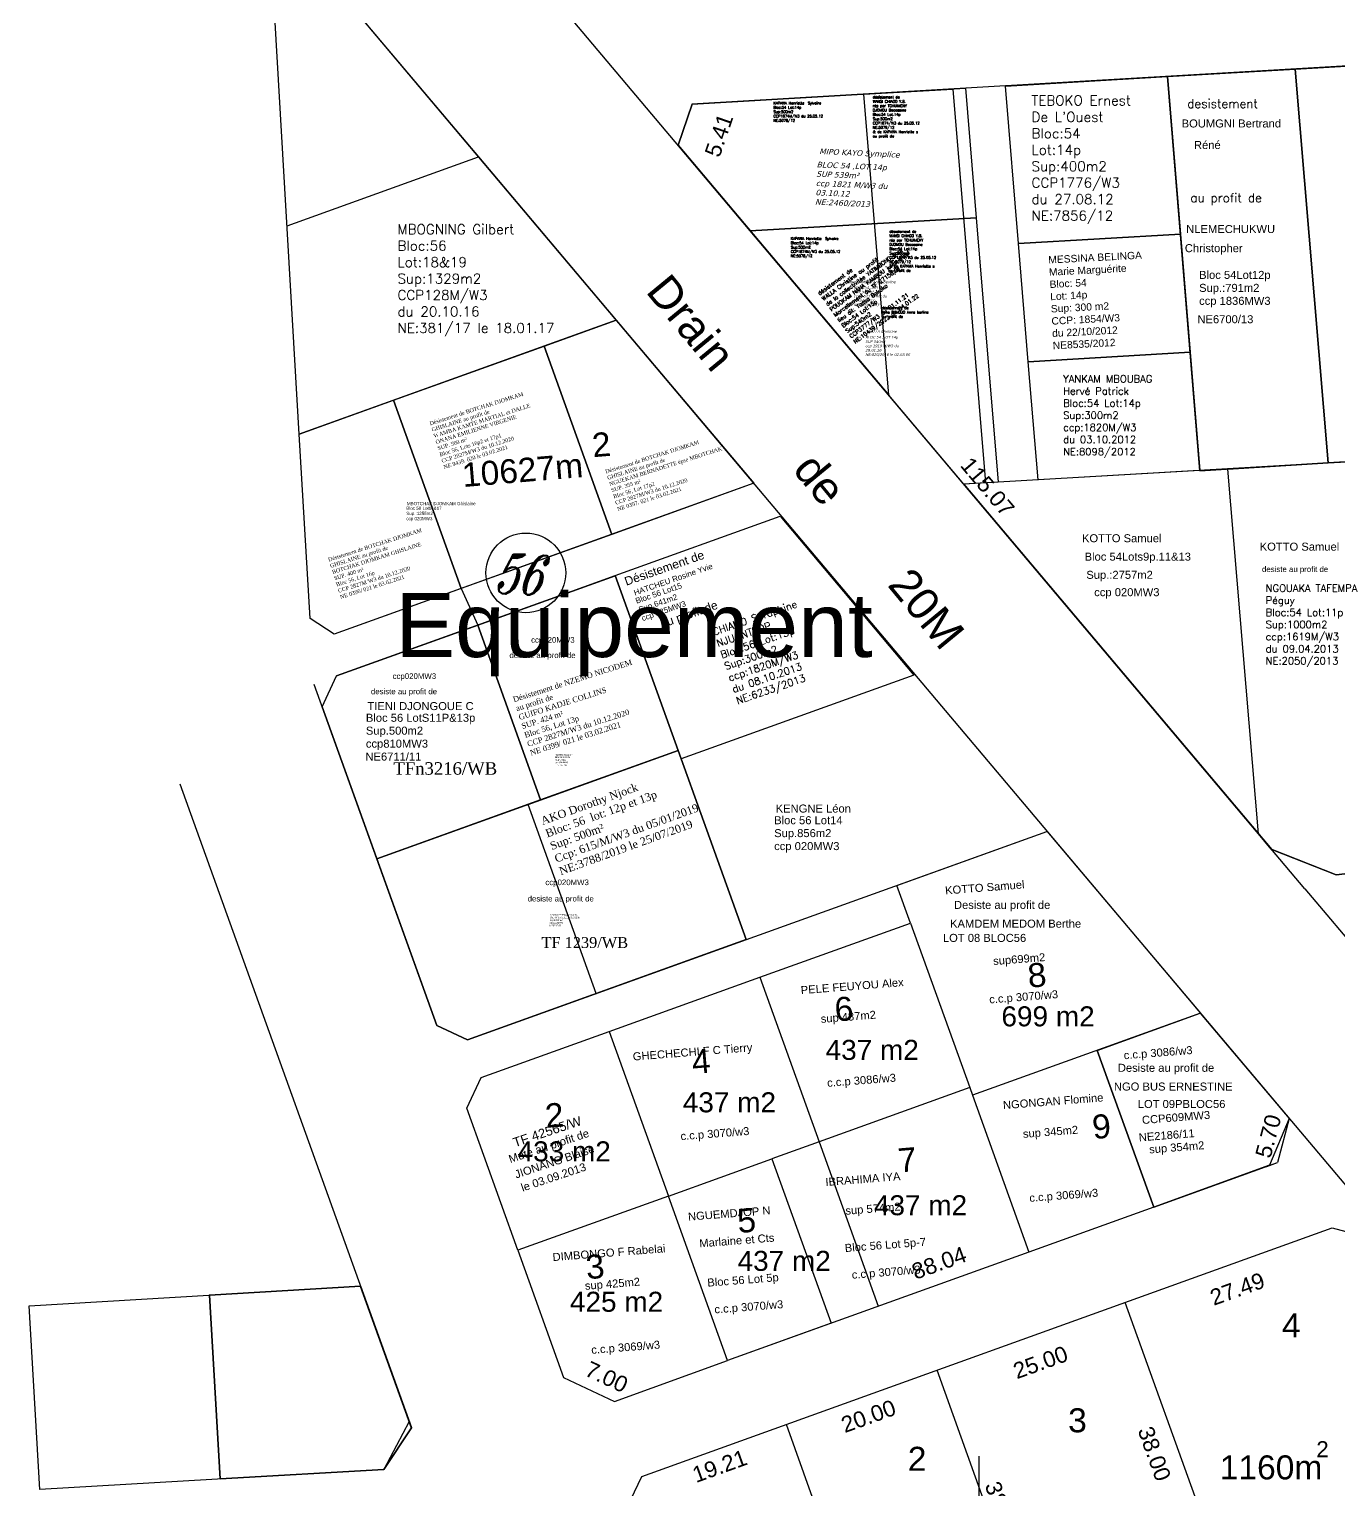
# Model space of a CAD drawing. Header units: millimetres. Extents: x 590121 to 927379, y 438565 to 1441738.
# Drawn here: x 924481.3 to 924644.9, y 1440700.8 to 1440883.3 of the extents above; entities that cross this region are included whole.
import ezdxf
from ezdxf.enums import TextEntityAlignment as Align

# ---------------------------------------------------------------- set-up
doc = ezdxf.new("R2010")
doc.units = ezdxf.units.MM
doc.header["$LTSCALE"] = 10
doc.layers.add('end maj 26 02 2021', color=30, linetype='Continuous')
doc.layers.add('MAJ DEC 2021', color=234, linetype='Continuous')
doc.styles.add('FONT2', font='romant.shx', dxfattribs={"width": 0.7, "oblique": 18, "height": 3})
doc.styles.add('RomanS', font='romans.shx')
doc.styles.get("Standard").update_dxf_attribs({"font": 'arial.ttf'})
doc.styles.add('Times 1.0', font='times.ttf', dxfattribs={"width": 0.99, "height": 1})

msp = doc.modelspace()

# ---------------------------------------------------------------- linework, layer by layer
at = {"color": 7, "flags": 128}
msp.add_lwpolyline([(924522.74, 1440726.23), (924529.09, 1440708.57), (924525.66, 1440703.36), (924505.2, 1440702.17), (924503.86, 1440725.13)], close=True, dxfattribs=at)
at = {"color": 6, "lineweight": 35, "flags": 128}
msp.add_lwpolyline([(924522.74, 1440726.23), (924529.09, 1440708.57), (924525.66, 1440703.36), (924505.2, 1440702.17), (924503.86, 1440725.13)], close=True, dxfattribs=at)
at = {"layer": 'end maj 26 02 2021', "color": 7, "linetype": 'ByBlock', "lineweight": 25}
for p, q in [((924640.68, 1440775.91), (924509.29, 1440931.8)), ((924511.24, 1440898.45), (924641.27, 1440744.18)), ((924754.35, 1440885.03), (924564.1, 1440873.9)), ((924562.4, 1440868.79), (924564.16, 1440873.9)), ((924516.91, 1440801.47), (924532.26, 1440758.82)), ((924500.15, 1440789.02), (924529.1, 1440708.57)), ((924644.59, 1440777.62), (924723.67, 1440786.98)), ((924536.1, 1440757.02), (924608.48, 1440783.07)), ((924644.59, 1440777.62), (924636.47, 1440780.84)), ((924636.55, 1440780.8), (924644.59, 1440777.62)), ((924640.68, 1440775.91), (924648.21, 1440766.97)), ((924536.1, 1440757.02), (924532.26, 1440758.82)), ((924638.72, 1440747.18), (924637.27, 1440741.68)), ((924580.01, 1440744.29), (924587.41, 1440723.73)), ((924641.27, 1440744.18), (924649.51, 1440734.4)), ((924621.81, 1440736.11), (924637.27, 1440741.68)), ((924635.94, 1440741.2), (924637.27, 1440741.68)), ((924557.85, 1440702.46), (924644.12, 1440733.52)), ((924644.12, 1440733.52), (924652.07, 1440731.41)), ((924643.68, 1440653.59), (924618.26, 1440724.21)), ((924620.16, 1440645.12), (924594.74, 1440715.74)), ((924528.81, 1440709.35), (924525.66, 1440703.36)), ((924528.81, 1440709.35), (924529.1, 1440708.57)), ((924529.1, 1440708.57), (924525.66, 1440703.36)), ((924601.34, 1440638.35), (924575.92, 1440708.97)), ((924600, 1440700), (924600, 1440705)), ((924554.84, 1440696.11), (924557.85, 1440702.46))]:
    msp.add_line(p, q, dxfattribs=at)
at = {"layer": 'end maj 26 02 2021', "linetype": 'ByBlock', "ltscale": 0.0014}
for p, q in [((924511.24, 1440898.45), (924537.47, 1440867.32)), ((924714.4, 1440882.7), (924639.5, 1440878.31)), ((924639.5, 1440878.31), (924623.52, 1440877.38)), ((924623.52, 1440877.38), (924627.59, 1440828.1)), ((924639.5, 1440878.31), (924643.62, 1440829.11)), ((924513.56, 1440858.72), (924537.47, 1440867.32)), ((924537.47, 1440867.32), (924554.66, 1440846.94)), ((924554.66, 1440846.94), (924515.08, 1440832.69)), ((924554.66, 1440846.94), (924571.84, 1440826.55)), ((924643.62, 1440829.11), (924696.99, 1440832.23)), ((924670.84, 1440830.7), (924598.09, 1440826.44)), ((924627.59, 1440828.1), (924643.62, 1440829.11)), ((924571.84, 1440826.55), (924519.43, 1440807.69)), ((924598.09, 1440826.44), (924636.55, 1440780.8)), ((924554.54, 1440815.02), (924575.14, 1440822.43)), ((924575.14, 1440822.43), (924591.85, 1440802.6)), ((924554.55, 1440815.01), (924519.73, 1440802.48)), ((924562.78, 1440792.14), (924554.54, 1440815.02)), ((924591.85, 1440802.6), (924562.78, 1440792.14)), ((924517.93, 1440798.64), (924532.26, 1440758.82)), ((924570.91, 1440769.55), (924562.78, 1440792.14)), ((924636.55, 1440780.8), (924644.59, 1440777.62)), ((924644.59, 1440777.62), (924674.98, 1440781.22)), ((924536.1, 1440757.02), (924570.91, 1440769.55)), ((924532.26, 1440758.82), (924536.1, 1440757.02))]:
    msp.add_line(p, q, dxfattribs=at)
at = {"layer": 'end maj 26 02 2021', "color": 150, "linetype": 'ByBlock', "lineweight": -3, "ltscale": 0.0014}
msp.add_line((924535.3, 1440813.4), (924537.37, 1440808.83), dxfattribs=at)
at = {"layer": 'end maj 26 02 2021', "linetype": 'ByBlock'}
for p, q in [((924614.75, 1440755.71), (924621.81, 1440736.11)), ((924621.81, 1440736.11), (924606.23, 1440730.5)), ((924522.74, 1440726.23), (924529.1, 1440708.57)), ((924529.1, 1440708.57), (924525.66, 1440703.36))]:
    msp.add_line(p, q, dxfattribs=at)
at = {"layer": 'end maj 26 02 2021', "linetype": 'ByBlock', "ltscale": 0.0014, "flags": 128}
for points in [[(924511.24, 1440898.45), (924554.66, 1440846.94), (924515.08, 1440832.69), (924511.24, 1440898.45)], [(924659.73, 1440879.5), (924663.85, 1440830.29), (924643.62, 1440829.11), (924639.5, 1440878.31), (924659.73, 1440879.5)], [(924599.64, 1440859.74), (924602.37, 1440826.69), (924598.09, 1440826.44), (924571.41, 1440858.09), (924599.64, 1440859.74)], [(924537.37, 1440808.83), (924554.55, 1440815.01), (924562.4, 1440793.19), (924545.23, 1440787), (924537.37, 1440808.83)], [(924537.37, 1440808.83), (924545.23, 1440787), (924524.77, 1440779.63), (924517.93, 1440798.64), (924519.73, 1440802.48)]]:
    msp.add_lwpolyline(points, dxfattribs=at)
at = {"layer": 'end maj 26 02 2021', "color": 6, "linetype": 'ByBlock', "ltscale": 0.0014, "flags": 128}
msp.add_lwpolyline([(924714.4, 1440882.7), (924722.42, 1440786.84), (924701.01, 1440784.3), (924696.99, 1440832.23), (924643.62, 1440829.11), (924639.5, 1440878.31)], close=True, dxfattribs=at)
at = {"layer": 'end maj 26 02 2021', "linetype": 'ByBlock', "ltscale": 0.0014, "flags": 128}
for points in [[(924623.52, 1440877.38), (924625.15, 1440857.69), (924604.92, 1440856.51), (924603.3, 1440876.19)], [(924639.5, 1440878.31), (924643.62, 1440829.11), (924627.59, 1440828.1), (924623.52, 1440877.38)], [(924598.3, 1440875.9), (924599.64, 1440859.74), (924571.41, 1440858.09), (924562.4, 1440868.79), (924564.16, 1440873.9)], [(924596.71, 1440875.81), (924600.78, 1440826.6), (924598.09, 1440826.44), (924588.71, 1440837.57), (924585.61, 1440875.16)], [(924585.61, 1440875.16), (924564.16, 1440873.9), (924562.4, 1440868.79), (924588.71, 1440837.56)], [(924625.15, 1440857.69), (924626.37, 1440842.93), (924606.14, 1440841.75), (924604.92, 1440856.51)], [(924626.37, 1440842.93), (924627.58, 1440828.17), (924607.36, 1440826.98), (924606.14, 1440841.75)], [(924650.96, 1440829.54), (924655.2, 1440778.88), (924644.59, 1440777.62), (924636.47, 1440780.84), (924634.89, 1440782.78), (924631.08, 1440828.32), (924643.62, 1440829.11)], [(924562.4, 1440793.19), (924570.91, 1440769.55), (924536.1, 1440757.02), (924532.26, 1440758.82), (924532.26, 1440758.83), (924524.77, 1440779.63)], [(924627.63, 1440760.35), (924638.73, 1440747.19), (924636.27, 1440741.38), (924621.81, 1440736.11), (924614.75, 1440755.71)]]:
    msp.add_lwpolyline(points, close=True, dxfattribs=at)
at = {"layer": 'end maj 26 02 2021', "color": 150, "linetype": 'ByBlock', "lineweight": -3, "ltscale": 0.0014, "flags": 128}
for points in [[(924599.64, 1440859.74), (924602.37, 1440826.69), (924598.09, 1440826.44), (924571.41, 1440858.09)], [(924554.66, 1440846.94), (924571.84, 1440826.55), (924554.11, 1440820.17), (924545.65, 1440843.7)], [(924545.65, 1440843.7), (924554.11, 1440820.17), (924535.3, 1440813.4), (924526.83, 1440836.92)], [(924526.83, 1440836.92), (924535.3, 1440813.4), (924519.43, 1440807.69), (924516.43, 1440809.68), (924515.08, 1440832.69)], [(924554.54, 1440815.02), (924562.4, 1440793.19), (924545.23, 1440787), (924537.37, 1440808.83)]]:
    msp.add_lwpolyline(points, close=True, dxfattribs=at)
msp.add_lwpolyline([(924599.64, 1440859.74), (924602.37, 1440826.69)], dxfattribs=at)
at = {"layer": 'end maj 26 02 2021', "linetype": 'ByBlock', "lineweight": -3, "ltscale": 0.0014, "flags": 128}
msp.add_lwpolyline([(924575.14, 1440822.43), (924591.85, 1440802.6), (924562.78, 1440792.14), (924554.54, 1440815.02)], close=True, dxfattribs=at)
at = {"layer": 'end maj 26 02 2021', "color": 3, "linetype": 'ByBlock', "lineweight": -3, "ltscale": 0.0014, "flags": 128}
msp.add_lwpolyline([(924537.37, 1440808.83), (924545.23, 1440787), (924524.77, 1440779.63), (924517.93, 1440798.64), (924519.73, 1440802.48)], close=True, dxfattribs=at)
at = {"layer": 'end maj 26 02 2021', "color": 150}
msp.add_lwpolyline([(924562.4, 1440793.19), (924570.91, 1440769.55), (924552.18, 1440762.81), (924543.68, 1440786.44)], close=True, dxfattribs=at)
at = {"layer": 'end maj 26 02 2021', "linetype": 'ByBlock', "flags": 128}
for points in [[(924591.43, 1440771.62), (924589.73, 1440776.32), (924608.48, 1440783.07)], [(924608.48, 1440783.08), (924627.64, 1440760.35), (924599.17, 1440750.1)], [(924572.61, 1440764.85), (924591.43, 1440771.62), (924598.83, 1440751.06), (924580.01, 1440744.29)], [(924553.79, 1440758.07), (924572.61, 1440764.85), (924580.01, 1440744.29), (924574.11, 1440742.16)], [(924598.83, 1440751.06), (924599.17, 1440750.1), (924606.23, 1440730.5), (924568.59, 1440716.95)], [(924542.37, 1440730.74), (924548.1, 1440714.83), (924554.44, 1440711.86), (924568.59, 1440716.95)], [(924481.35, 1440723.81), (924522.74, 1440726.23), (924529.1, 1440708.57), (924525.66, 1440703.36), (924482.69, 1440700.85), (924481.35, 1440723.81)]]:
    msp.add_lwpolyline(points, dxfattribs=at)
at = {"layer": 'end maj 26 02 2021', "color": 3, "linetype": 'ByBlock', "flags": 128}
msp.add_lwpolyline([(924537.79, 1440752.31), (924553.79, 1440758.07), (924561.19, 1440737.51), (924542.37, 1440730.74), (924535.99, 1440748.47)], close=True, dxfattribs=at)
at = {"layer": 'end maj 26 02 2021', "linetype": 'ByBlock', "flags": 128}
msp.add_lwpolyline([(924574.11, 1440742.16), (924581.51, 1440721.61), (924568.59, 1440716.95), (924561.19, 1440737.51)], close=True, dxfattribs=at)
at = {"layer": 'end maj 26 02 2021', "color": 7, "linetype": 'ByBlock', "lineweight": 25}
msp.add_circle((924543.38, 1440815.36), 4.98, dxfattribs=at)
at = {"layer": 'MAJ DEC 2021', "linetype": 'ByBlock', "lineweight": -3, "ltscale": 0.0014, "flags": 128}
msp.add_lwpolyline([(924599.64, 1440859.74), (924602.37, 1440826.69), (924598.09, 1440826.44), (924571.41, 1440858.09)], close=True, dxfattribs=at)

# ---------------------------------------------------------------- texts
at = {"layer": 'end maj 26 02 2021', "color": 7, "linetype": 'ByBlock', "lineweight": 25}
for s, height, p in [('BOUMGNI Bertrand', 1, (924625.3, 1440871.01)), (' Réné', 1, (924626.45, 1440868.32)), ('NLEMECHUKWU ', 1, (924625.87, 1440857.82)), ('Christopher', 1, (924625.7, 1440855.43)), ('Bloc 54Lot12p', 1, (924627.48, 1440852.09)), ('ccp 1836MW3', 1, (924627.48, 1440848.85)), ('Sup.:791m2', 1, (924627.48, 1440850.47)), ('NE6700/13', 1, (924627.27, 1440846.55)), ('MBOTCHAK DJOMKAM Ghislaine', 0.4, (924528.52, 1440823.82)), ('Sup.:1255m2', 0.4, (924528.45, 1440822.59)), ('ccp 020MW3', 0.4, (924528.45, 1440821.94)), ('Bloc 56 Lot16&17', 0.4, (924528.45, 1440823.24)), ('KOTTO Samuel', 1, (924612.85, 1440819.19)), ('KOTTO Samuel', 1, (924635.05, 1440818.14)), ('Bloc 54Lots9p.11&13', 1, (924613.18, 1440816.89)), ('Sup.:2757m2', 1, (924613.39, 1440814.62)), ('Equipement', 8, (924527.08, 1440804.85)), ('ccp 020MW3', 1, (924614.38, 1440812.45)), ('TIENI DJONGOUE C', 1, (924523.59, 1440798.22)), ('Bloc 56 LotS11P&13p', 1, (924523.4, 1440796.76)), ('Sup.500m2', 1, (924523.4, 1440795.15)), ('ccp810MW3', 1, (924523.4, 1440793.53)), ('NE6711/11', 1, (924523.34, 1440791.91)), ('Sup424m2', 0.2, (924547.04, 1440791.92)), ('ccp 810MW3', 0.2, (924547.04, 1440791.59)), ('Bloc 56 Lot13p', 0.2, (924547.04, 1440792.24)), ('NZEMO Nicodem', 0.2, (924547.08, 1440792.53)), ('NE6713/11', 0.2, (924547.32, 1440791.22)), ('KENGNE Léon', 1, (924574.59, 1440785.42)), ('Bloc 56 Lot14', 1, (924574.4, 1440783.96)), ('Sup.856m2', 1, (924574.4, 1440782.35)), ('ccp 020MW3', 1, (924574.4, 1440780.73)), ('Sup1000m2', 0.21, (924546.36, 1440771.88)), ('ccp811MW3', 0.21, (924546.36, 1440771.54)), ('NE6712/11', 0.21, (924546.35, 1440771.2)), ('Bloc 56 LotS10,11P,12 &13p', 0.2098, (924546.36, 1440772.22)), ('CHOKOTE Edwige Carine', 0.2098, (924546.4, 1440772.53)), ('4', 3, (924637.83, 1440719.85)), ('3', 3, (924611.12, 1440707.99)), ('2', 3, (924591.09, 1440703.18)), ('2', 2, (924642.12, 1440704.88)), ('1160m', 3, (924630.06, 1440702.11))]:
    msp.add_text(s, height=height, dxfattribs=at).set_placement(p)
for s, height, rotation, p in [('Drain          de        20M', 4, 309.4653, (924558.25, 1440850.5)), ('2', 3, 4.7917, (924551.78, 1440829.81)), ('10627m', 3, 4.7917, (924535.54, 1440826.08)), ('HATCHEU Rosine Yvie', 0.7097, 19.1734, (924557.01, 1440812.52)), ('Bloc 56 Lot15', 0.7097, 19.1734, (924557.22, 1440811.5)), ('Sup.641m2', 0.71, 19.1734, (924557.6, 1440810.41)), ('ccp 025MW3', 0.71, 19.1734, (924557.98, 1440809.33)), ('8', 3, 4.7917, (924606.19, 1440763.53)), ('6', 3, 4.7917, (924582.07, 1440759.3)), ('4', 3, 4.7917, (924564.23, 1440752.75)), ('2', 3, 4.7917, (924545.91, 1440746.02)), ('9', 3, 4.7917, (924614.25, 1440744.62)), ('7', 3, 4.7917, (924589.99, 1440740.45)), ('5', 3, 4.7917, (924569.91, 1440732.88)), ('3', 3, 4.7917, (924550.99, 1440727.11))]:
    msp.add_text(s, height=height, rotation=rotation, dxfattribs=at).set_placement(p)
at = {"layer": 'end maj 26 02 2021', "color": 7, "linetype": 'ByBlock', "style": 'FONT2', "oblique": 18, "width": 0.7}
msp.add_text('56', height=5, rotation=357, dxfattribs=at).set_placement((924539.21, 1440812.85))
at = {"layer": 'end maj 26 02 2021', "color": 1, "linetype": 'ByBlock', "lineweight": 25}
for s, p in [('Désistement de ', (924555.93, 1440813.75)), ('au profit de', (924560.38, 1440808.46))]:
    msp.add_text(s, height=1.0736, rotation=19.1734, dxfattribs=at).set_placement(p)
at = {"layer": 'end maj 26 02 2021', "color": 1, "linetype": 'ByBlock', "ltscale": 0.0014}
for s, p in [('desiste au profit de', (924635.34, 1440815.47)), ('ccp020MW3', (924544.04, 1440806.64)), ('desiste au profit de', (924541.33, 1440804.72)), ('ccp020MW3', (924526.74, 1440802.11)), ('desiste au profit de', (924524.03, 1440800.2)), ('ccp020MW3', (924545.82, 1440776.35)), ('desiste au profit de', (924543.61, 1440774.31))]:
    msp.add_text(s, height=0.7, dxfattribs=at).set_placement(p)
at = {"layer": 'end maj 26 02 2021', "linetype": 'ByBlock'}
for s, p in [('KOTTO Samuel', (924595.79, 1440775.18)), ('sup699m2', (924601.79, 1440766.36)), ('PELE FEUYOU Alex', (924577.76, 1440762.73)), ('c.c.p 3070/w3', (924601.3, 1440761.57)), ('sup 437m2', (924580.25, 1440759.14)), ('GHECHECHI F C Tierry', (924556.78, 1440754.43)), ('c.c.p 3086/w3', (924618.1, 1440754.59)), ('c.c.p 3086/w3', (924581.05, 1440751.14)), ('NGONGAN Flomine', (924603.02, 1440748.36)), ('CCP609MW3', (924620.38, 1440746.5)), ('c.c.p 3070/w3', (924562.74, 1440744.48)), ('sup 345m2', (924605.51, 1440744.77)), ('NE2186/11', (924619.98, 1440744.33)), ('sup 354m2', (924621.28, 1440742.83)), ('IBRAHIMA IYA', (924580.84, 1440738.76)), ('c.c.p 3069/w3', (924606.31, 1440736.77)), ('sup 574m2', (924583.33, 1440735.17)), ('NGUEMDJOP N', (924563.68, 1440734.43)), ('DIMBONGO F Rabelai', (924546.76, 1440729.38)), ('Marlaine et Cts', (924565.09, 1440731.09)), ('Bloc 56 Lot 5p-7', (924583.26, 1440730.51)), ('Bloc 56 Lot 5p', (924566.09, 1440726.18)), ('c.c.p 3070/w3', (924584.13, 1440727.17)), ('sup 425m2', (924550.79, 1440725.79)), ('c.c.p 3070/w3', (924566.97, 1440722.84)), ('c.c.p 3069/w3', (924551.59, 1440717.79))]:
    msp.add_text(s, height=1, rotation=4.4839, dxfattribs=at).set_placement(p)
at = {"layer": 'end maj 26 02 2021', "color": 3, "linetype": 'ByBlock'}
for s, p in [('Desiste au profit de', (924596.86, 1440773.38)), ('KAMDEM MEDOM Berthe', (924596.37, 1440771.04)), ('LOT 08 BLOC56', (924595.48, 1440769.26)), ('Desiste au profit de', (924617.33, 1440753.03)), ('NGO BUS ERNESTINE', (924616.84, 1440750.69)), ('LOT 09PBLOC56', (924619.82, 1440748.51))]:
    msp.add_text(s, height=1, dxfattribs=at).set_placement(p)
at = {"layer": 'end maj 26 02 2021', "color": 7, "linetype": 'ByBlock', "lineweight": 25}
for s, p in [('699 m2', (924608.61, 1440759.96)), ('437 m2', (924586.65, 1440755.77)), ('437 m2', (924568.81, 1440749.22)), ('433 m2', (924548.17, 1440743.09)), ('437 m2', (924592.68, 1440736.36)), ('437 m2', (924575.65, 1440729.41)), ('425 m2', (924554.71, 1440724.3))]:
    msp.add_text(s, height=2.5, dxfattribs=at).set_placement(p, align=Align.MIDDLE_CENTER)
at = {"layer": 'end maj 26 02 2021', "color": 1, "linetype": 'ByBlock'}
for s, height, p in [('TF 42565/W', 1.158, (924542.01, 1440743.6)), ('Muté au profit de', 1, (924541.44, 1440741.62)), ('JIONANG Blaise', 1, (924542.18, 1440739.69)), ('le 03.09.2013', 1, (924542.98, 1440738.05))]:
    msp.add_text(s, height=height, rotation=18.5354, dxfattribs=at).set_placement(p)
at = {"layer": 'end maj 26 02 2021', "linetype": 'ByBlock', "attachment_point": 1, "style": 'RomanS'}
for s, insert, char_height, width in [('KAPAWA Henriette  Sylvaire\\PBloc:54 Lot:14p\\PSup:500m2\\PCCP1674M/W3 du 25.05.12\\PNE:5078/12', (924574.31, 1440874.22), 0.3254, 31.55), ('{\\C1;désistement de\\P}WANSI CHIAGO Y.B. \\Prép par TCHUIMENY\\PDJOMOU Becassine\\PBloc:54 Lot:14p\\PSup:500m2\\PCCP1674/W3 du 25.05.12\\PNE:5079/12\\P& de KAPAWA Henriette s\\P{\\C1;au profit de}', (924586.72, 1440874.97), 0.3254, 31.55), ("TEBOKO Ernest \\PDe L'Ouest\\PBloc:54 \\PLot:14p\\PSup:400m2\\PCCP1776/W3\\Pdu 27.08.12\\PNE:7856/12", (924606.55, 1440875), 1.233, 119.54), ('{\\C1;desistement}', (924626, 1440874.53), 1.096, 106.26), ('{\\C1;au profit de}', (924626.39, 1440862.78), 1.096, 106.26), ('MBOGNING Gilbert\\PBloc:56 \\PLot:18&19\\PSup:1329m2\\PCCP128M/W3\\Pdu 20.10.16\\PNE:381/17 le 18.01.17', (924527.35, 1440858.91), 1.233, 119.54), ('KAPAWA Henriette  Sylvaire\\PBloc:54 Lot:14p\\PSup:500m2\\PCCP1674M/W3 du 25.05.12\\PNE:5078/12', (924576.48, 1440857.29), 0.3254, 31.55), ('{\\C1;désistement de\\P}WANSI CHIAGO Y.B. \\Prép par TCHUIMENY\\PDJOMOU Becassine\\PBloc:54 Lot:14p\\PSup:500m2\\PCCP1674/W3 du 25.05.12\\PNE:5079/12\\P& de KAPAWA Henriette s\\P{\\C1;au profit de}', (924588.79, 1440858.18), 0.3254, 31.55), ('{\\fVerdana|b0|i1|c0|p34;Mme DAMDJO Anne Berline}', (924583.47, 1440851.87), 0.3254, 31.55), ('{\\fVerdana|b0|i1|c0|p34;BLOC 54 ,LOT 14p \\PSUP 539m²\\Pccp 1621 M/W3 du \\P15.04.2013\\PNE:2458/2013}', (924584.32, 1440851.18), 0.3254, 31.55), ('{\\C1;désistement de\\PMme DAMDJO Anne berline\\Pau profit de}', (924587.83, 1440848.63), 0.3254, 31.55), ('{\\fVerdana|b0|i1|c0|p34;BLOC 54 ,LOT 14p \\PSUP 540m²\\Pccp 1919 M/W3 du \\P28.01.16\\PNE:826/2016 le 02.03.06}', (924585.79, 1440844.97), 0.3254, 31.55), ('{\\fVerdana|b0|i1|c0|p34;WALLA Christine}', (924586.03, 1440845.68), 0.3254, 31.55), ('YANKAM MBOUBAG\\PHervé Patrick\\PBloc:54 Lot:14p\\PSup:300m2\\Pccp:1820M/W3\\Pdu 03.10.2012\\PNE:8098/2012', (924610.5, 1440840.05), 0.9085, 88.08), ('NGOUAKA TAFEMPA\\PPéguy\\PBloc:54 Lot:11p\\PSup:1000m2\\Pccp:1619M/W3\\Pdu 09.04.2013\\PNE:2050/2013', (924635.8, 1440813.91), 0.9085, 88.08)]:
    msp.add_mtext(s, dxfattribs=dict(at, insert=insert, char_height=char_height, width=width))
at = {"layer": 'end maj 26 02 2021', "color": 7, "linetype": 'ByBlock', "lineweight": 25, "char_height": 2, "attachment_point": 5}
for s, insert, rotation in [('\\A1;5.41', (924567.51, 1440870.03), 70.9297), ('\\A1;115.07', (924601.05, 1440826.12), 310.127), ('\\A1;5.70', (924636.13, 1440744.99), 75.2097), ('\\A1;88.04', (924595, 1440729.15), 19.7984), ('\\A1;88.04', (924595, 1440729.15), 19.7984), ('\\A1;7.00', (924553.47, 1440714.9), 334.924), ('\\A1;7.00', (924553.47, 1440714.9), 334.924), ('\\A1;38.00', (924602.79, 1440698.44), 289.7984)]:
    msp.add_mtext(s, dxfattribs=dict(at, insert=insert, rotation=rotation))
at = {"layer": 'end maj 26 02 2021', "linetype": 'ByBlock', "attachment_point": 1}
for s, insert, char_height, width, rotation in [('{\\fVerdana|b0|i1|c0|p34;MIPO KAYO Symplice}', (924580.04, 1440868.39), 0.7, 51.8178, 357.4366), ('{\\fVerdana|b0|i1|c0|p34;BLOC 54 ,LOT 14p \\PSUP 539m²\\Pccp 1821 M/W3 du \\P03.10.12\\PNE:2460/2013}', (924579.73, 1440866.74), 0.7, 50.41, 357.4365), ('MESSINA BELINGA\\PMarie Marguérite\\PBloc: 54\\PLot: 14p\\PSup: 300 m2 \\PCCP: 1854/W3\\Pdu 22/10/2012\\PNE8535/2012', (924608.62, 1440854.93), 0.9191, 18.6166, 2.9529)]:
    msp.add_mtext(s, dxfattribs=dict(at, insert=insert, char_height=char_height, width=width, rotation=rotation))
at = {"layer": 'end maj 26 02 2021', "color": 150, "linetype": 'ByBlock', "lineweight": -3, "ltscale": 0.0014, "attachment_point": 1, "rotation": 17.6648, "style": 'Times 1.0'}
for s, insert, char_height, width in [('{\\C1;Désistement de BOTCHAK DJOMKAM\\PGHISLAINE au profit de\\P\\C256;WAMBA KAMTE MARTIAL et DALLE\\PONANA EMILIENNE VIRGENIE\\PSUP. 500 m²\\PBloc 56, Lots 16p2 et 17p1\\PCCP 2827M/W3 du 10.12.2020\\PNE 9439/ 020 le 03.02.2021}', (924531.3, 1440834.25), 0.49, 20.7318), ('{\\C1;Désistement de BOTCHAK DJOMKAM\\PGHISLAINE au profit de\\P\\C256;NGUEKAM BERNADETTE épse MBOTCHAK\\PSUP. 355 m²\\PBloc 56, Lot 17p2\\PCCP 2827M/W3 du 10.12.2020\\PNE 0397/ 021 le 03.02.2021}', (924553.24, 1440828.23), 0.49, 20.7318), ('{\\fTimes New Roman|b0|i0|c186|p18;\\C1;Désistement de BOTCHAK DJOMKAM\\PGHISLAINE au profit de\\P\\C256;BOTCHAK DJOMKAM GHISLAINE\\PSUP. 400 m²\\PBloc 56, Lot 16p\\PCCP 2827M/W3 du 10.12.2020\\PNE 0396/ 021 le 03.02.2021}', (924518.62, 1440817.23), 0.49, 20.7318), ('{\\C1;Désistement de NZEMO NICODEM\\Pau profit de\\P\\C256;GUIFO KADJE COLLINS\\PSUP. 424 m²\\PBloc 56, Lot 13p\\PCCP 2827M/W3 du 10.12.2020\\PNE 0399/ 021 le 03.02.2021}', (924541.69, 1440799.86), 0.7, 29.6168)]:
    msp.add_mtext(s, dxfattribs=dict(at, insert=insert, char_height=char_height, width=width))
at = {"layer": 'end maj 26 02 2021', "linetype": 'ByBlock', "insert": (924566.6, 1440808.39), "char_height": 0.9085, "width": 88.08, "attachment_point": 1, "rotation": 18.8037, "style": 'RomanS'}
msp.add_mtext('CHIAMO Seraphine \\PNJUONTSOP\\PBloc:56 Lot:15p\\PSup:300m2\\Pccp:1820M/W3\\Pdu 08.10.2013\\PNE:6233/2013', dxfattribs=at)
at = {"layer": 'end maj 26 02 2021', "color": 150, "linetype": 'ByBlock', "lineweight": -3, "ltscale": 0.0014, "attachment_point": 1, "style": 'Times 1.0'}
for s, insert, char_height, width in [('{\\C1;TFn3216/WB}', (924526.84, 1440791.71), 1.56, 22.1706), ('{\\C1;TF 1239/WB}', (924545.34, 1440769.86), 1.3631, 19.1205)]:
    msp.add_mtext(s, dxfattribs=dict(at, insert=insert, char_height=char_height, width=width))
at = {"layer": 'end maj 26 02 2021', "insert": (924545.15, 1440784.8), "char_height": 1, "attachment_point": 1, "rotation": 19.8697}
msp.add_mtext_dynamic_manual_height_columns('{\\fTimes New Roman|b0|i0|c0|p18;AKO Dorothy Njock\\PBloc: 56  lot: 12p et 13p\\PSup: 500m²\\PCcp: 615/M/W3 du 05/01/2019\\PNE:3788/2019 le 25/07/2019}', width=77.9919, gutter_width=12.5, heights=[19.91], dxfattribs=at)
at = {"layer": 'end maj 26 02 2021', "color": 7, "linetype": 'ByBlock', "char_height": 2, "attachment_point": 5}
for s, insert, rotation in [('\\A1;27.49', (924632.26, 1440725.9), 19.7984), ('\\A1;25.00', (924607.67, 1440716.73), 19.7984), ('\\A1;20.00', (924586.18, 1440710), 19.7984), ('\\A1;38.00', (924621.89, 1440705.32), 289.7984), ('\\A1;19.21', (924567.59, 1440703.76), 19.7984)]:
    msp.add_mtext(s, dxfattribs=dict(at, insert=insert, rotation=rotation))
at = {"layer": 'MAJ DEC 2021', "linetype": 'ByBlock', "insert": (924579.78, 1440850.42), "char_height": 0.5, "width": 31.55, "attachment_point": 1, "rotation": 36.3202, "style": 'RomanS'}
msp.add_mtext('désistement de\\PWALLA Christine au profit \\Pde la collectivitée YATIMBONG pour \\PPOUOKAM NANA KAMBOU jules Wisel\\PMorcellement du TF 27158/W\\Plieu dit: Yassa Bakoko\\PBloc:54 Lot:15p\\PSup:540m2\\PCCP3777/W3 du 01.11.21\\PNE:10439/2022 du 04.01.22', dxfattribs=at)

doc.saveas('drawing.dxf')
